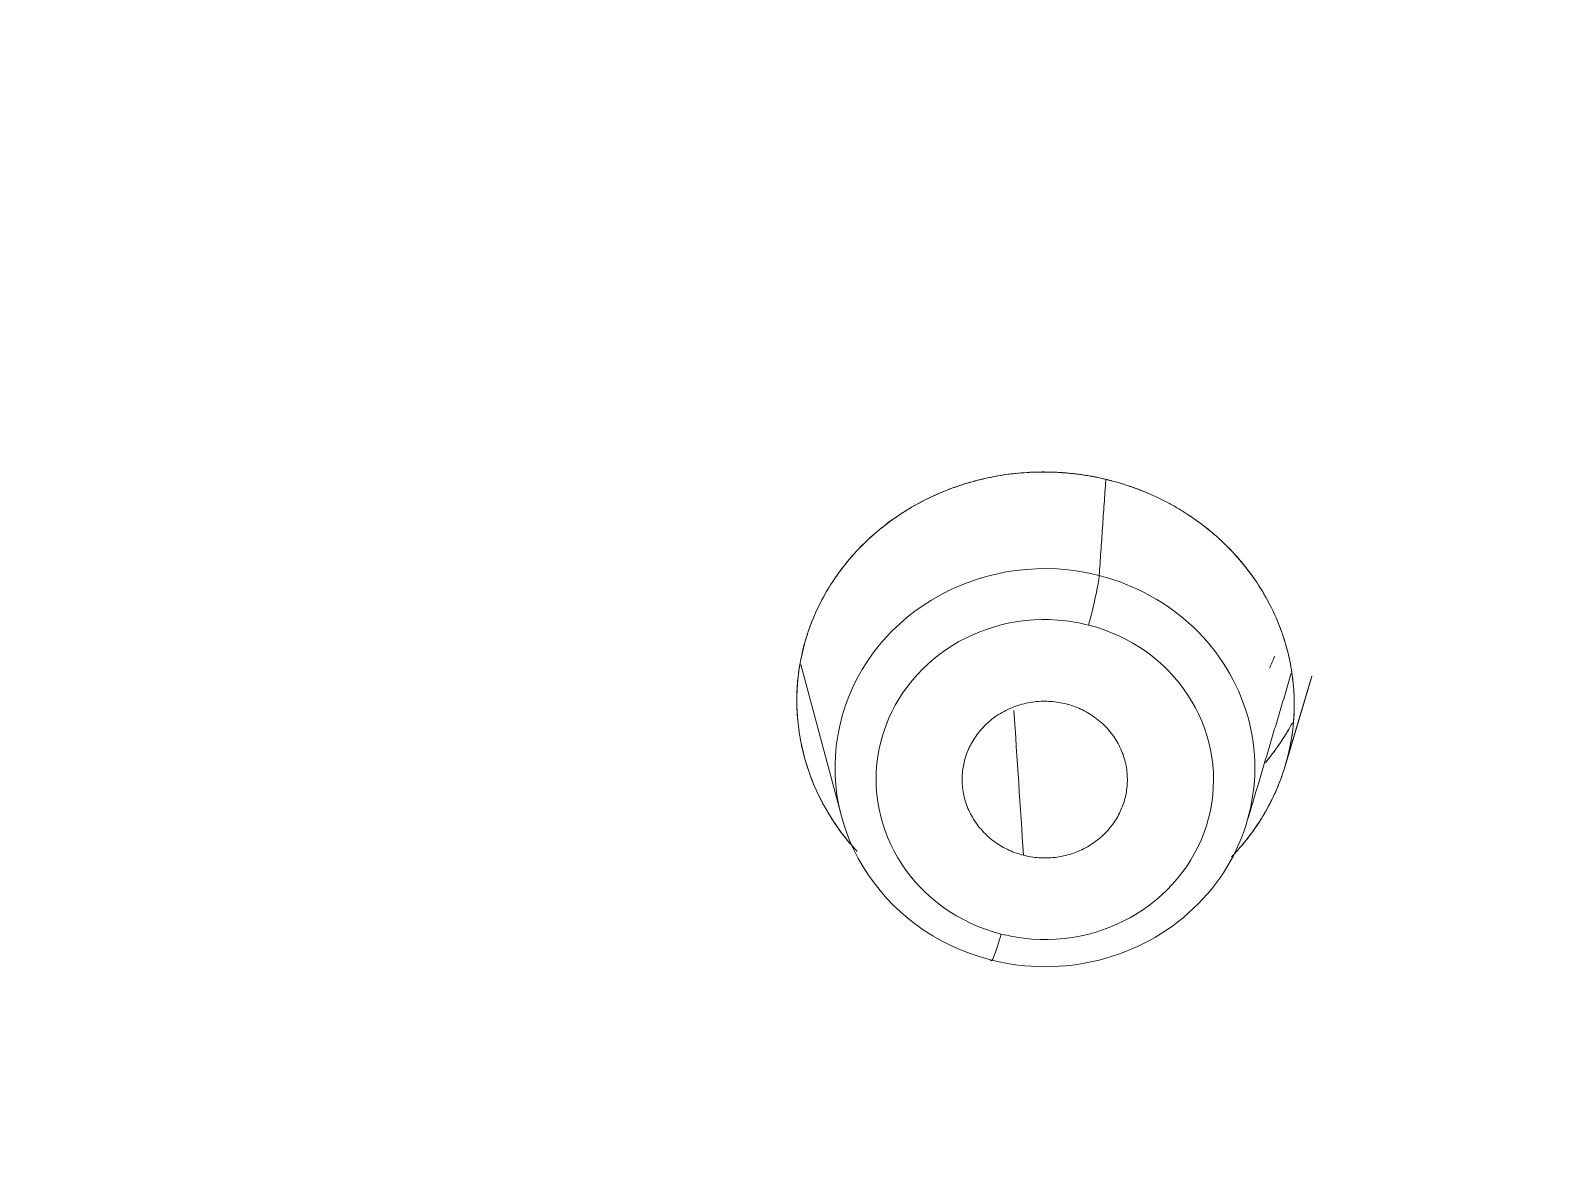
# Model space of a CAD drawing. Extents: x 6453 to 7582, y 0 to 827.
# Drawn here: x 6946.35 to 6957.36, y 468.15 to 476.34 of the extents above; entities that cross this region are included whole.
import ezdxf

# ---------------------------------------------------------------- set-up
doc = ezdxf.new("R2010")
doc.units = 0
doc.header["$LTSCALE"] = 30
doc.header["$MEASUREMENT"] = 0
doc.layers.add('1', color=7, linetype='CONTINUOUS')

msp = doc.modelspace()

# ---------------------------------------------------------------- linework, layer by layer
at = {"layer": '1', "color": 7, "linetype": 'Continuous', "lineweight": 18}
for p, q in [((6951.95, 471.736), (6952.245, 470.633)), ((6955.467, 471.001), (6955.661, 471.651)), ((6955.473, 471.021), (6955.661, 471.649))]:
    msp.add_line(p, q, dxfattribs=at)
for centre, major_axis, ratio, start_param, end_param in [((6959.952, 496.519), (-59.628, 0), 0.953717, 0, 1.529457), ((6959.952, 496.519), (-59.628, 0), 0.953717, 0, 1.529457), ((6953.722, 470.986), (-1.524, 0.022), 0.948502, 4.464154, 7.605746), ((6953.722, 470.986), (-1.524, 0.022), 0.948502, 1.322561, 4.464154)]:
    msp.add_ellipse(centre, major_axis=major_axis, ratio=ratio, start_param=start_param, end_param=end_param, dxfattribs=at)
at = {"layer": '1', "color": 7, "linetype": 'Continuous', "lineweight": 13}
for centre, major_axis, ratio, start_param, end_param in [((6954.039, 472.116), (-0.074, -0.291), 0.077828, 1.257712, 2.742192), ((6953.721, 470.9), (-1.225, 0.017), 0.948502, 4.599663, 7.605746), ((6953.721, 470.9), (-1.225, 0.017), 0.948502, 1.45807, 4.464154), ((6953.721, 470.9), (-1.225, 0.017), 0.948502, 4.464154, 4.599663), ((6953.405, 469.873), (-0.074, -0.291), 0.077828, 6.056418, 7.540898), ((6953.721, 470.9), (-1.225, 0.017), 0.948502, 1.322561, 1.45807)]:
    msp.add_ellipse(centre, major_axis=major_axis, ratio=ratio, start_param=start_param, end_param=end_param, dxfattribs=at)
at = {"layer": '1', "color": 7, "linetype": 'Continuous', "lineweight": 18}
for points, knots in [([(6962.419, 439.668), (6962.999, 439.691), (6964.676, 439.78), (6967.443, 440.04), (6970.703, 440.52), (6973.93, 441.172), (6977.115, 441.992), (6980.248, 442.979), (6983.318, 444.129), (6986.318, 445.439), (6989.237, 446.905), (6992.067, 448.523), (6994.799, 450.287), (6997.425, 452.192), (6999.937, 454.232), (7002.327, 456.402), (7004.588, 458.694), (7006.713, 461.101), (7008.695, 463.617), (7010.529, 466.233), (7012.208, 468.942), (7013.729, 471.735), (7015.085, 474.604), (7016.274, 477.54), (7017.291, 480.534), (7018.133, 483.576), (7018.799, 486.659), (7019.284, 489.772), (7019.59, 492.905), (7019.713, 496.05), (7019.655, 499.196), (7019.414, 502.335), (7018.993, 505.456), (7018.391, 508.55), (7017.612, 511.608), (7016.657, 514.62), (7015.53, 517.578), (7014.233, 520.471), (7012.77, 523.292), (7011.147, 526.031), (7009.368, 528.681), (7007.439, 531.234), (7005.364, 533.681), (7003.152, 536.015), (7000.807, 538.229), (6998.339, 540.316), (6995.753, 542.27), (6993.058, 544.085), (6990.263, 545.755), (6987.375, 547.276), (6984.403, 548.643), (6981.357, 549.85), (6978.245, 550.896), (6975.078, 551.776), (6971.865, 552.489), (6968.616, 553.031), (6965.34, 553.401), (6962.047, 553.598), (6958.749, 553.622), (6955.453, 553.471), (6952.172, 553.148), (6948.914, 552.652), (6945.69, 551.986), (6942.51, 551.151), (6939.382, 550.149), (6936.317, 548.985), (6933.324, 547.661), (6930.413, 546.181), (6927.591, 544.551), (6924.868, 542.774), (6922.252, 540.857), (6919.75, 538.805), (6917.371, 536.624), (6915.122, 534.322), (6913.01, 531.904), (6911.04, 529.379), (6909.22, 526.755), (6907.554, 524.038), (6906.048, 521.238), (6904.706, 518.363), (6903.532, 515.422), (6902.531, 512.423), (6901.704, 509.377), (6901.055, 506.291), (6900.585, 503.176), (6900.295, 500.041), (6900.188, 496.896), (6900.263, 493.75), (6900.519, 490.612), (6900.956, 487.493), (6901.573, 484.402), (6902.368, 481.348), (6903.339, 478.34), (6904.481, 475.388), (6905.793, 472.5), (6907.27, 469.686), (6908.907, 466.954), (6910.699, 464.313), (6912.642, 461.769), (6914.729, 459.332), (6916.953, 457.008), (6919.309, 454.805), (6921.788, 452.73), (6924.384, 450.788), (6927.088, 448.985), (6929.892, 447.328), (6932.788, 445.82), (6935.766, 444.468), (6938.818, 443.274), (6941.935, 442.243), (6945.107, 441.377), (6948.323, 440.68), (6951.575, 440.153), (6954.634, 439.822), (6956.606, 439.702), (6957.484, 439.668)], [0, 0, 0, 0, 0.004702, 0.013606, 0.022511, 0.031416, 0.040321, 0.049226, 0.058131, 0.067035, 0.07594, 0.084844, 0.093748, 0.102652, 0.111556, 0.120459, 0.129362, 0.138265, 0.147168, 0.15607, 0.164972, 0.173874, 0.182775, 0.191676, 0.200577, 0.209478, 0.218378, 0.227279, 0.236179, 0.245079, 0.253978, 0.262878, 0.271778, 0.280678, 0.289578, 0.298478, 0.307379, 0.316279, 0.32518, 0.334081, 0.342982, 0.351884, 0.360785, 0.369687, 0.37859, 0.387493, 0.396396, 0.405299, 0.414202, 0.423106, 0.43201, 0.440914, 0.449818, 0.458723, 0.467628, 0.476532, 0.485437, 0.494342, 0.503247, 0.512152, 0.521057, 0.529962, 0.538867, 0.547772, 0.556677, 0.565582, 0.574486, 0.583391, 0.592295, 0.601199, 0.610103, 0.619007, 0.62791, 0.636813, 0.645716, 0.654619, 0.663521, 0.672423, 0.681325, 0.690226, 0.699127, 0.708028, 0.716929, 0.725829, 0.734729, 0.743629, 0.752529, 0.761429, 0.770329, 0.779229, 0.788129, 0.797029, 0.805929, 0.814829, 0.82373, 0.832631, 0.841532, 0.850433, 0.859334, 0.868236, 0.877138, 0.886041, 0.894944, 0.903847, 0.91275, 0.921653, 0.930557, 0.939461, 0.948365, 0.95727, 0.966174, 0.975079, 0.983983, 0.992888, 1, 1, 1, 1]), ([(6995.778, 451.033), (6996.33, 451.416), (6997.748, 452.443), (6999.935, 454.234), (7002.327, 456.401), (7004.588, 458.694), (7006.713, 461.101), (7008.695, 463.617), (7010.529, 466.233), (7012.208, 468.942), (7013.729, 471.735), (7015.085, 474.604), (7016.274, 477.54), (7017.291, 480.534), (7018.133, 483.576), (7018.799, 486.659), (7019.284, 489.772), (7019.59, 492.905), (7019.713, 496.05), (7019.655, 499.196), (7019.414, 502.335), (7018.993, 505.456), (7018.391, 508.55), (7017.612, 511.608), (7016.657, 514.62), (7015.53, 517.578), (7014.233, 520.471), (7012.77, 523.292), (7011.147, 526.031), (7009.368, 528.681), (7007.439, 531.234), (7005.364, 533.681), (7003.152, 536.015), (7000.807, 538.229), (6998.339, 540.316), (6995.753, 542.27), (6993.058, 544.085), (6990.263, 545.755), (6987.375, 547.276), (6984.403, 548.643), (6981.357, 549.85), (6978.245, 550.896), (6975.078, 551.776), (6971.865, 552.489), (6968.616, 553.031), (6965.34, 553.401), (6962.047, 553.598), (6958.749, 553.622), (6955.453, 553.471), (6952.172, 553.148), (6948.914, 552.652), (6945.69, 551.986), (6942.51, 551.151), (6939.382, 550.149), (6936.317, 548.985), (6933.324, 547.661), (6930.413, 546.181), (6927.591, 544.551), (6924.868, 542.774), (6922.252, 540.857), (6919.75, 538.805), (6917.371, 536.624), (6915.122, 534.322), (6913.01, 531.904), (6911.04, 529.379), (6909.22, 526.755), (6907.554, 524.038), (6906.048, 521.238), (6904.706, 518.363), (6903.532, 515.422), (6902.531, 512.423), (6901.704, 509.377), (6901.055, 506.291), (6900.585, 503.176), (6900.295, 500.041), (6900.188, 496.896), (6900.263, 493.75), (6900.519, 490.612), (6900.956, 487.493), (6901.573, 484.402), (6902.368, 481.348), (6903.339, 478.34), (6904.481, 475.388), (6905.793, 472.5), (6907.27, 469.686), (6908.907, 466.954), (6910.699, 464.313), (6912.642, 461.769), (6914.729, 459.332), (6916.954, 457.009), (6919.307, 454.804), (6921.793, 452.736), (6923.685, 451.284), (6924.774, 450.56), (6924.962, 450.437)], [0, 0, 0, 0, 0.006833, 0.017845, 0.028856, 0.039868, 0.050878, 0.061889, 0.072899, 0.083908, 0.094918, 0.105926, 0.116935, 0.127943, 0.138951, 0.149959, 0.160966, 0.171973, 0.18298, 0.193987, 0.204994, 0.216001, 0.227008, 0.238016, 0.249023, 0.26003, 0.271038, 0.282046, 0.293055, 0.304063, 0.315072, 0.326082, 0.337091, 0.348102, 0.359112, 0.370123, 0.381134, 0.392146, 0.403157, 0.414169, 0.425182, 0.436194, 0.447207, 0.45822, 0.469233, 0.480246, 0.491259, 0.502272, 0.513286, 0.524299, 0.535313, 0.546326, 0.557339, 0.568352, 0.579365, 0.590378, 0.601391, 0.612403, 0.623416, 0.634428, 0.645439, 0.656451, 0.667462, 0.678472, 0.689483, 0.700493, 0.711502, 0.722512, 0.73352, 0.744529, 0.755537, 0.766545, 0.777553, 0.78856, 0.799567, 0.810574, 0.821581, 0.832588, 0.843595, 0.854602, 0.865609, 0.876617, 0.887624, 0.898632, 0.90964, 0.920649, 0.931657, 0.942666, 0.953676, 0.964686, 0.975696, 0.986706, 0.997717, 1, 1, 1, 1]), ([(6954.193, 473.073), (6954.186, 473.075), (6954.172, 473.079), (6954.15, 473.084), (6954.129, 473.089), (6954.107, 473.093), (6954.085, 473.098), (6954.064, 473.102), (6954.042, 473.106), (6954.02, 473.109), (6953.998, 473.113), (6953.976, 473.116), (6953.953, 473.119), (6953.931, 473.121), (6953.909, 473.124), (6953.886, 473.126), (6953.864, 473.128), (6953.842, 473.13), (6953.819, 473.131), (6953.796, 473.132), (6953.774, 473.133), (6953.751, 473.133), (6953.71, 473.134), (6953.65, 473.133), (6953.572, 473.129), (6953.494, 473.122), (6953.392, 473.109), (6953.267, 473.084), (6953.119, 473.043), (6952.974, 472.989), (6952.794, 472.905), (6952.578, 472.771), (6952.354, 472.572), (6952.196, 472.369), (6952.09, 472.187), (6952.036, 472.067), (6952.004, 471.978), (6951.988, 471.929), (6951.964, 471.846), (6951.94, 471.736), (6951.922, 471.59), (6951.918, 471.444), (6951.929, 471.285), (6951.965, 471.077), (6952.047, 470.831), (6952.175, 470.604), (6952.27, 470.479), (6952.306, 470.436), (6952.307, 470.435)], [0, 0, 0, 0, 0.004886, 0.009778, 0.014677, 0.019582, 0.024494, 0.029413, 0.034338, 0.03927, 0.044209, 0.049154, 0.054106, 0.059065, 0.06403, 0.069002, 0.073981, 0.078966, 0.083958, 0.088957, 0.093963, 0.098976, 0.103995, 0.121322, 0.138658, 0.156004, 0.17336, 0.206954, 0.241276, 0.276066, 0.31099, 0.375436, 0.448743, 0.517008, 0.554735, 0.597536, 0.61069, 0.622713, 0.634204, 0.672699, 0.702848, 0.739582, 0.777494, 0.817135, 0.890664, 0.961076, 0.998789, 1, 1, 1, 1]), ([(6954.193, 473.073), (6954.186, 473.075), (6954.172, 473.079), (6954.15, 473.084), (6954.129, 473.089), (6954.107, 473.093), (6954.085, 473.098), (6954.064, 473.102), (6954.042, 473.106), (6954.02, 473.109), (6953.998, 473.113), (6953.976, 473.116), (6953.953, 473.119), (6953.931, 473.121), (6953.909, 473.124), (6953.886, 473.126), (6953.864, 473.128), (6953.842, 473.13), (6953.819, 473.131), (6953.796, 473.132), (6953.774, 473.133), (6953.751, 473.133), (6953.71, 473.134), (6953.65, 473.133), (6953.572, 473.129), (6953.494, 473.122), (6953.392, 473.109), (6953.267, 473.084), (6953.119, 473.043), (6952.974, 472.989), (6952.794, 472.905), (6952.578, 472.771), (6952.354, 472.572), (6952.196, 472.369), (6952.09, 472.187), (6952.036, 472.067), (6952.004, 471.978), (6951.988, 471.929), (6951.964, 471.846), (6951.94, 471.736), (6951.922, 471.59), (6951.918, 471.444), (6951.929, 471.285), (6951.965, 471.077), (6952.047, 470.831), (6952.175, 470.604), (6952.27, 470.479), (6952.306, 470.436), (6952.307, 470.435)], [0, 0, 0, 0, 0.004886, 0.009778, 0.014677, 0.019582, 0.024494, 0.029413, 0.034338, 0.03927, 0.044209, 0.049154, 0.054106, 0.059065, 0.06403, 0.069002, 0.073981, 0.078966, 0.083958, 0.088957, 0.093963, 0.098976, 0.103995, 0.121322, 0.138658, 0.156004, 0.17336, 0.206954, 0.241276, 0.276066, 0.31099, 0.375436, 0.448743, 0.517008, 0.554735, 0.597536, 0.61069, 0.622713, 0.634204, 0.672699, 0.702848, 0.739582, 0.777494, 0.817135, 0.890664, 0.961076, 0.998789, 1, 1, 1, 1]), ([(6952.358, 470.378), (6952.353, 470.384), (6952.309, 470.432), (6952.231, 470.527), (6952.137, 470.671), (6952.059, 470.822), (6951.997, 470.979), (6951.953, 471.142), (6951.926, 471.308), (6951.917, 471.476), (6951.927, 471.645), (6951.955, 471.812), (6952, 471.975), (6952.063, 472.131), (6952.141, 472.279), (6952.233, 472.417), (6952.338, 472.545), (6952.454, 472.661), (6952.58, 472.765), (6952.716, 472.858), (6952.86, 472.938), (6953.012, 473.005), (6953.171, 473.059), (6953.336, 473.1), (6953.476, 473.121), (6953.59, 473.131), (6953.677, 473.134), (6953.763, 473.134), (6953.833, 473.13), (6953.888, 473.126), (6953.927, 473.122), (6953.965, 473.117), (6954.004, 473.112), (6954.042, 473.106), (6954.08, 473.099), (6954.118, 473.091), (6954.156, 473.083), (6954.181, 473.076), (6954.193, 473.073)], [0, 0, 0, 0, 0.004924, 0.044306, 0.083675, 0.122834, 0.161973, 0.201381, 0.240533, 0.280211, 0.319958, 0.360029, 0.399508, 0.438573, 0.477579, 0.515773, 0.553592, 0.590756, 0.627748, 0.664557, 0.701136, 0.737958, 0.774677, 0.811864, 0.848992, 0.867791, 0.886541, 0.905293, 0.9241, 0.932566, 0.941013, 0.949445, 0.957867, 0.966284, 0.974701, 0.983123, 0.991554, 1, 1, 1, 1]), ([(6952.358, 470.378), (6952.353, 470.384), (6952.309, 470.432), (6952.231, 470.527), (6952.137, 470.671), (6952.059, 470.822), (6951.997, 470.979), (6951.953, 471.142), (6951.926, 471.308), (6951.917, 471.476), (6951.927, 471.645), (6951.955, 471.812), (6952, 471.975), (6952.063, 472.131), (6952.141, 472.279), (6952.233, 472.417), (6952.338, 472.545), (6952.454, 472.661), (6952.58, 472.765), (6952.716, 472.858), (6952.86, 472.938), (6953.012, 473.005), (6953.171, 473.059), (6953.336, 473.1), (6953.476, 473.121), (6953.59, 473.131), (6953.677, 473.134), (6953.763, 473.134), (6953.833, 473.13), (6953.888, 473.126), (6953.927, 473.122), (6953.965, 473.117), (6954.004, 473.112), (6954.042, 473.106), (6954.08, 473.099), (6954.118, 473.091), (6954.156, 473.083), (6954.181, 473.076), (6954.193, 473.073)], [0, 0, 0, 0, 0.004924, 0.044306, 0.083675, 0.122834, 0.161973, 0.201381, 0.240533, 0.280211, 0.319958, 0.360029, 0.399508, 0.438573, 0.477579, 0.515773, 0.553592, 0.590756, 0.627748, 0.664557, 0.701136, 0.737958, 0.774677, 0.811864, 0.848992, 0.867791, 0.886541, 0.905293, 0.9241, 0.932566, 0.941013, 0.949445, 0.957867, 0.966284, 0.974701, 0.983123, 0.991554, 1, 1, 1, 1]), ([(6955.077, 470.338), (6955.109, 470.372), (6955.18, 470.451), (6955.275, 470.581), (6955.341, 470.695), (6955.389, 470.791), (6955.421, 470.866), (6955.453, 470.953), (6955.478, 471.035), (6955.498, 471.119), (6955.523, 471.249), (6955.536, 471.408), (6955.529, 471.573), (6955.51, 471.72), (6955.477, 471.871), (6955.421, 472.033), (6955.353, 472.18), (6955.272, 472.318), (6955.176, 472.452), (6955.062, 472.58), (6954.939, 472.695), (6954.828, 472.78), (6954.735, 472.841), (6954.663, 472.885), (6954.588, 472.925), (6954.524, 472.956), (6954.472, 472.979), (6954.433, 472.995), (6954.393, 473.011), (6954.354, 473.025), (6954.314, 473.038), (6954.274, 473.051), (6954.234, 473.063), (6954.207, 473.07), (6954.193, 473.073)], [0, 0, 0, 0, 0.039875, 0.09075, 0.138339, 0.155151, 0.183795, 0.209434, 0.236834, 0.258973, 0.28558, 0.353026, 0.399578, 0.430743, 0.483145, 0.534534, 0.580373, 0.623033, 0.672389, 0.721216, 0.768245, 0.814053, 0.837476, 0.860918, 0.884379, 0.90786, 0.919501, 0.931107, 0.942677, 0.954212, 0.965712, 0.977177, 0.988606, 1, 1, 1, 1]), ([(6954.193, 473.073), (6954.2, 473.072), (6954.214, 473.068), (6954.234, 473.062), (6954.254, 473.057), (6954.275, 473.051), (6954.295, 473.044), (6954.315, 473.038), (6954.335, 473.031), (6954.355, 473.024), (6954.375, 473.017), (6954.394, 473.01), (6954.414, 473.002), (6954.434, 472.995), (6954.453, 472.987), (6954.473, 472.979), (6954.492, 472.97), (6954.531, 472.953), (6954.588, 472.925), (6954.663, 472.885), (6954.735, 472.841), (6954.83, 472.778), (6954.942, 472.692), (6955.066, 472.576), (6955.178, 472.449), (6955.276, 472.312), (6955.36, 472.166), (6955.429, 472.014), (6955.48, 471.857), (6955.515, 471.697), (6955.533, 471.533), (6955.533, 471.368), (6955.516, 471.203), (6955.482, 471.04), (6955.429, 470.881), (6955.359, 470.726), (6955.274, 470.579), (6955.178, 470.45), (6955.109, 470.372), (6955.077, 470.338)], [0, 0, 0, 0, 0.005776, 0.011547, 0.017314, 0.023077, 0.028837, 0.034597, 0.040356, 0.046116, 0.051877, 0.057641, 0.063409, 0.069182, 0.07496, 0.080745, 0.086538, 0.092339, 0.115767, 0.139134, 0.162506, 0.185952, 0.233412, 0.280851, 0.328692, 0.376973, 0.425197, 0.473341, 0.521143, 0.56927, 0.617289, 0.665716, 0.714357, 0.763186, 0.812104, 0.861648, 0.910805, 0.960111, 1, 1, 1, 1]), ([(6955.077, 470.338), (6955.109, 470.372), (6955.18, 470.451), (6955.275, 470.581), (6955.341, 470.695), (6955.389, 470.791), (6955.421, 470.866), (6955.453, 470.953), (6955.478, 471.035), (6955.498, 471.119), (6955.523, 471.249), (6955.536, 471.408), (6955.529, 471.573), (6955.51, 471.72), (6955.477, 471.871), (6955.421, 472.033), (6955.353, 472.18), (6955.272, 472.318), (6955.176, 472.452), (6955.062, 472.58), (6954.939, 472.695), (6954.828, 472.78), (6954.735, 472.841), (6954.663, 472.885), (6954.588, 472.925), (6954.524, 472.956), (6954.472, 472.979), (6954.433, 472.995), (6954.393, 473.011), (6954.354, 473.025), (6954.314, 473.038), (6954.274, 473.051), (6954.234, 473.063), (6954.207, 473.07), (6954.193, 473.073)], [0, 0, 0, 0, 0.039875, 0.09075, 0.138339, 0.155151, 0.183795, 0.209434, 0.236834, 0.258973, 0.28558, 0.353026, 0.399578, 0.430743, 0.483145, 0.534534, 0.580373, 0.623033, 0.672389, 0.721216, 0.768245, 0.814053, 0.837476, 0.860918, 0.884379, 0.90786, 0.919501, 0.931107, 0.942677, 0.954212, 0.965712, 0.977177, 0.988606, 1, 1, 1, 1]), ([(6954.193, 473.073), (6954.2, 473.072), (6954.214, 473.068), (6954.234, 473.062), (6954.254, 473.057), (6954.275, 473.051), (6954.295, 473.044), (6954.315, 473.038), (6954.335, 473.031), (6954.355, 473.024), (6954.375, 473.017), (6954.394, 473.01), (6954.414, 473.002), (6954.434, 472.995), (6954.453, 472.987), (6954.473, 472.979), (6954.492, 472.97), (6954.531, 472.953), (6954.588, 472.925), (6954.663, 472.885), (6954.735, 472.841), (6954.83, 472.778), (6954.942, 472.692), (6955.066, 472.576), (6955.178, 472.449), (6955.276, 472.312), (6955.36, 472.166), (6955.429, 472.014), (6955.48, 471.857), (6955.515, 471.697), (6955.533, 471.533), (6955.533, 471.368), (6955.516, 471.203), (6955.482, 471.04), (6955.429, 470.881), (6955.359, 470.726), (6955.274, 470.579), (6955.178, 470.45), (6955.109, 470.372), (6955.077, 470.338)], [0, 0, 0, 0, 0.005776, 0.011547, 0.017314, 0.023077, 0.028837, 0.034597, 0.040356, 0.046116, 0.051877, 0.057641, 0.063409, 0.069182, 0.07496, 0.080745, 0.086538, 0.092339, 0.115767, 0.139134, 0.162506, 0.185952, 0.233412, 0.280851, 0.328692, 0.376973, 0.425197, 0.473341, 0.521143, 0.56927, 0.617289, 0.665716, 0.714357, 0.763186, 0.812104, 0.861648, 0.910805, 0.960111, 1, 1, 1, 1]), ([(6955.519, 471.31), (6955.515, 471.304), (6955.491, 471.261), (6955.442, 471.18), (6955.378, 471.091), (6955.336, 471.039), (6955.323, 471.022)], [0, 0, 0, 0, 0.062123, 0.427219, 0.818626, 1, 1, 1, 1]), ([(6955.519, 471.31), (6955.515, 471.304), (6955.491, 471.261), (6955.442, 471.18), (6955.378, 471.091), (6955.336, 471.039), (6955.323, 471.022)], [0, 0, 0, 0, 0.062124, 0.427219, 0.818626, 1, 1, 1, 1]), ([(6955.33, 471.03), (6955.341, 471.044), (6955.392, 471.108), (6955.448, 471.19), (6955.49, 471.26), (6955.499, 471.276)], [0, 0, 0, 0, 0.176904, 0.816014, 1, 1, 1, 1]), ([(6955.33, 471.03), (6955.341, 471.044), (6955.392, 471.108), (6955.448, 471.19), (6955.49, 471.26), (6955.499, 471.276)], [0, 0, 0, 0, 0.176904, 0.816014, 1, 1, 1, 1])]:
    msp.add_open_spline(points, degree=3, knots=knots, dxfattribs=at)
msp.add_rational_spline([(6900.323, 496.519), (6900.323, 441.954), (6957.487, 439.699)], [1, 0.715597051235, 0.983511684925], degree=2, dxfattribs=at)
msp.add_rational_spline([(6900.323, 496.519), (6900.323, 441.954), (6957.487, 439.699)], [1, 0.715597051235, 0.983511684925], degree=2, dxfattribs=at)
at = {"layer": '1', "color": 7, "linetype": 'Continuous', "lineweight": 13}
for points, degree in [([(6954.164, 473.075), (6954.116, 472.382)], 1), ([(6953.497, 471.402), (6953.52, 471.051), (6953.543, 470.701), (6953.566, 470.35)], 3)]:
    msp.add_open_spline(points, degree=degree, dxfattribs=at)
at = {"layer": '1', "color": 7, "linetype": 'Continuous', "lineweight": 18}
for points in [[(6955.354, 471.708), (6955.39, 471.797)], [(6955.189, 470.592), (6955.511, 471.672)]]:
    msp.add_open_spline(points, degree=1, dxfattribs=at)
for points, weights in [([(6953.566, 470.35), (6952.986, 470.498), (6953.141, 471.048), (6953.297, 471.597), (6953.876, 471.449)], [1, 0.707106781186, 1, 0.707106781186, 1]), ([(6953.876, 471.449), (6954.456, 471.301), (6954.3, 470.751), (6954.145, 470.202), (6953.566, 470.35)], [1, 0.707106781188, 1, 0.707106781188, 1])]:
    msp.add_rational_spline(points, weights, degree=2, knots=[0, 0, 0, 0.5, 0.5, 1, 1, 1], dxfattribs=at)

doc.saveas('drawing.dxf')
